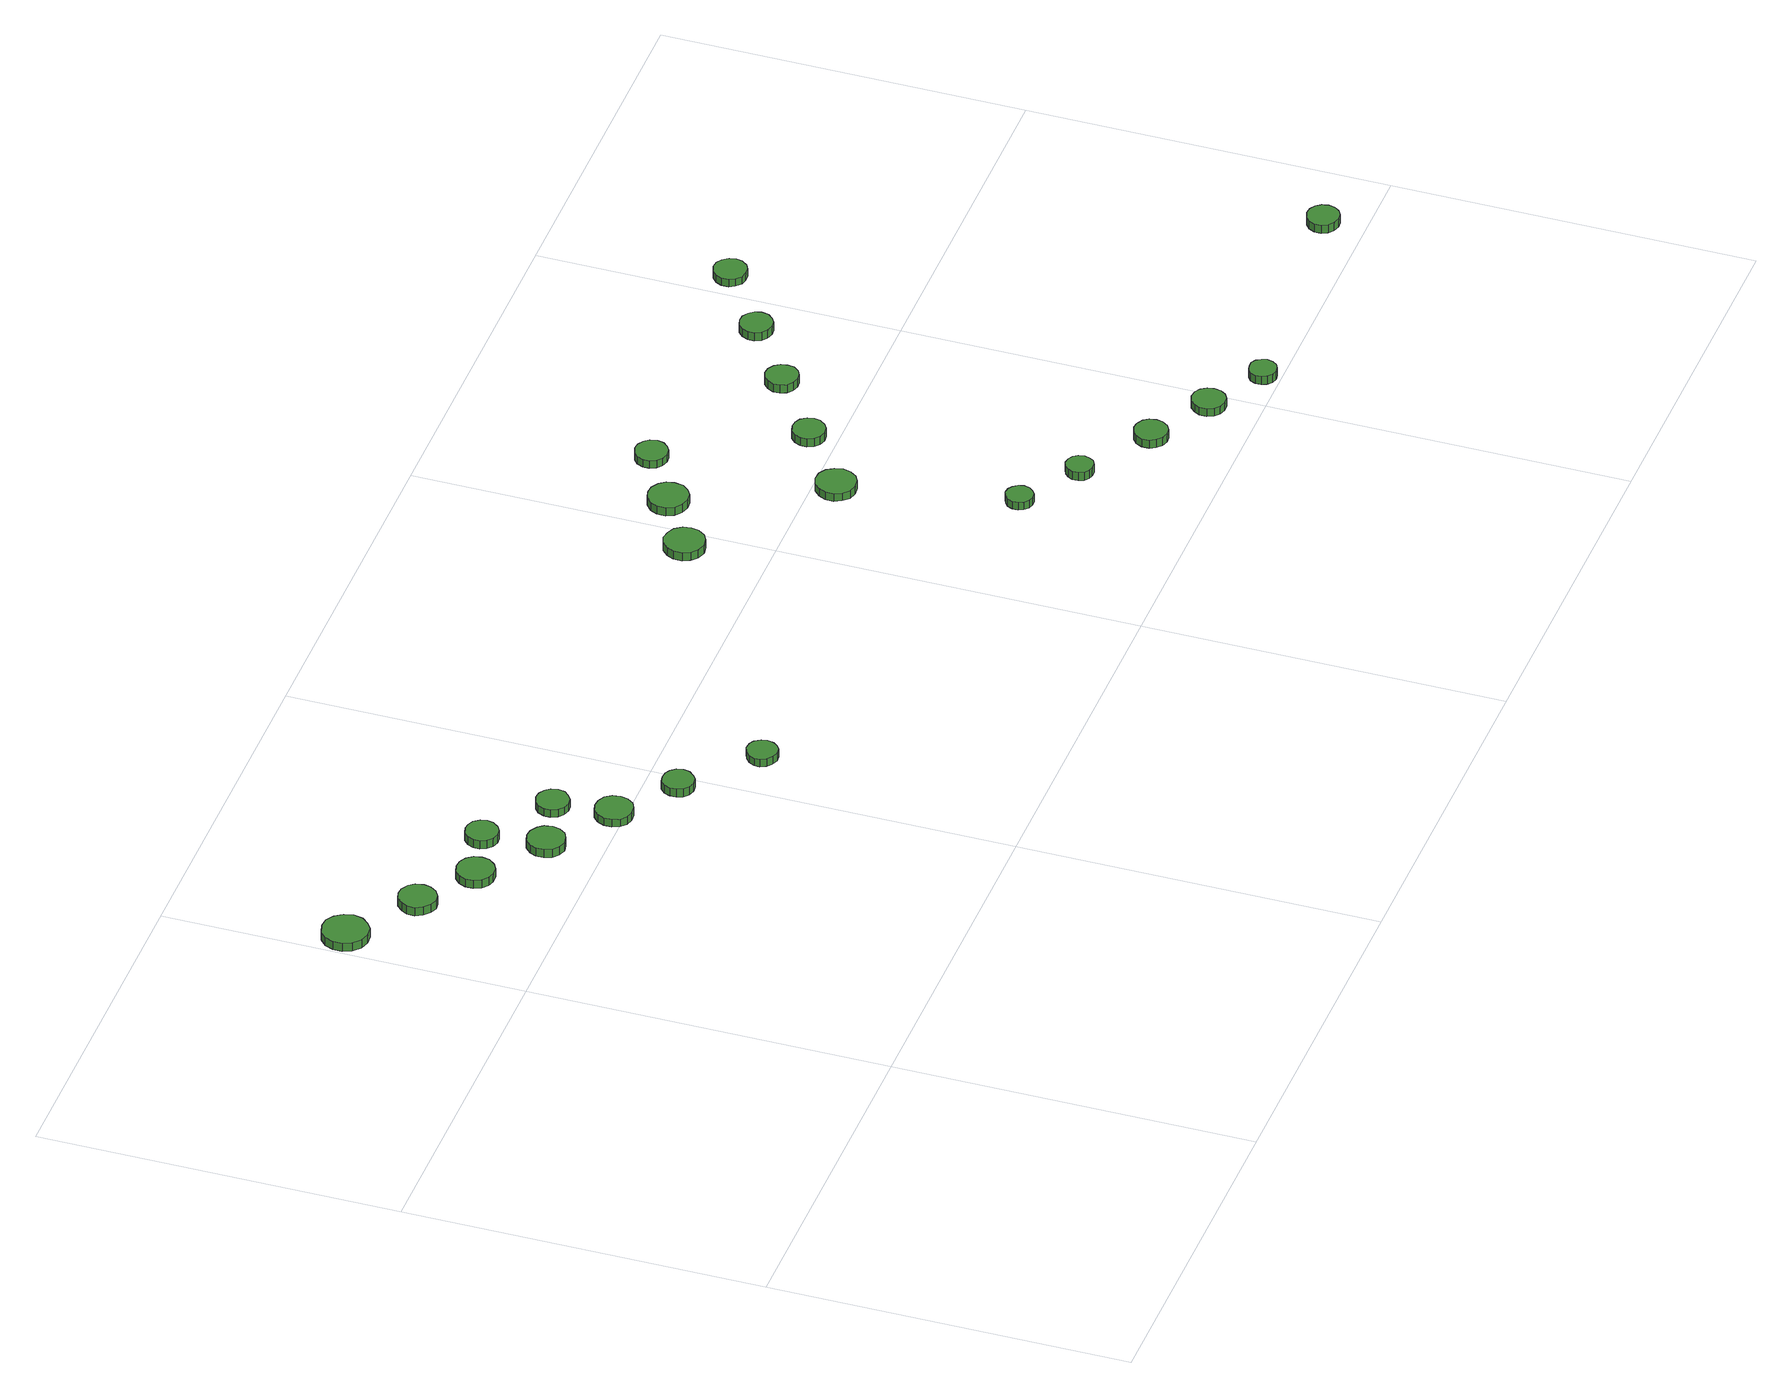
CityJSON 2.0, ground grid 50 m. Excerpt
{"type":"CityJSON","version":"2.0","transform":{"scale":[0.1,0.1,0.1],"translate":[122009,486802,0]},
"CityObjects":{
"tree1":{"type":"SolitaryVegetationObject","attributes":{"function":"something"},"geometry":[{"type":"MultiSurface","lod":"1","boundaries":[[[0,1,2,3,4,5,6,7,8,9,10,11,12,13,14]],[[15,16,17,18,19,20,21,22,23,24,25,26,27,28,29]],[[0,29,28,1]],[[1,28,27,2]],[[2,27,26,3]],[[3,26,25,4]],[[4,25,24,5]],[[5,24,23,6]],[[6,23,22,7]],[[7,22,21,8]],[[8,21,20,9]],[[9,20,19,10]],[[10,19,18,11]],[[11,18,17,12]],[[12,17,16,13]],[[13,16,15,14]],[[14,15,29,0]]]}]},
"tree2":{"type":"SolitaryVegetationObject","attributes":{"function":"something"},"geometry":[{"type":"MultiSurface","lod":"1","boundaries":[[[30,31,32,33,34,35,36,37,38,39,40,41,42,43,44]],[[45,46,47,48,49,50,51,52,53,54,55,56,57,58,59]],[[30,59,58,31]],[[31,58,57,32]],[[32,57,56,33]],[[33,56,55,34]],[[34,55,54,35]],[[35,54,53,36]],[[36,53,52,37]],[[37,52,51,38]],[[38,51,50,39]],[[39,50,49,40]],[[40,49,48,41]],[[41,48,47,42]],[[42,47,46,43]],[[43,46,45,44]],[[44,45,59,30]]]}]},
"tree3":{"type":"SolitaryVegetationObject","attributes":{"function":"something"},"geometry":[{"type":"MultiSurface","lod":"1","boundaries":[[[60,61,62,63,64,65,66,67,68,69,70,71,72,73,74]],[[75,76,77,78,79,80,81,82,83,84,85,86,87,88,89]],[[60,89,88,61]],[[61,88,87,62]],[[62,87,86,63]],[[63,86,85,64]],[[64,85,84,65]],[[65,84,83,66]],[[66,83,82,67]],[[67,82,81,68]],[[68,81,80,69]],[[69,80,79,70]],[[70,79,78,71]],[[71,78,77,72]],[[72,77,76,73]],[[73,76,75,74]],[[74,75,89,60]]]}]},
"tree4":{"type":"SolitaryVegetationObject","attributes":{"function":"something"},"geometry":[{"type":"MultiSurface","lod":"1","boundaries":[[[90,91,92,93,94,95,96,97,98,99,100,101,102,103,104]],[[105,106,107,108,109,110,111,112,113,114,115,116,117,118,119]],[[90,119,118,91]],[[91,118,117,92]],[[92,117,116,93]],[[93,116,115,94]],[[94,115,114,95]],[[95,114,113,96]],[[96,113,112,97]],[[97,112,111,98]],[[98,111,110,99]],[[99,110,109,100]],[[100,109,108,101]],[[101,108,107,102]],[[102,107,106,103]],[[103,106,105,104]],[[104,105,119,90]]]}]},
"tree5":{"type":"SolitaryVegetationObject","attributes":{"function":"something"},"geometry":[{"type":"MultiSurface","lod":"1","boundaries":[[[120,121,122,123,124,125,126,127,128,129,130,131,132,133,134]],[[135,136,137,138,139,140,141,142,143,144,145,146,147,148,149]],[[120,149,148,121]],[[121,148,147,122]],[[122,147,146,123]],[[123,146,145,124]],[[124,145,144,125]],[[125,144,143,126]],[[126,143,142,127]],[[127,142,141,128]],[[128,141,140,129]],[[129,140,139,130]],[[130,139,138,131]],[[131,138,137,132]],[[132,137,136,133]],[[133,136,135,134]],[[134,135,149,120]]]}]},
"tree6":{"type":"SolitaryVegetationObject","attributes":{"function":"something"},"geometry":[{"type":"MultiSurface","lod":"1","boundaries":[[[150,151,152,153,154,155,156,157,158,159,160,161,162,163,164]],[[165,166,167,168,169,170,171,172,173,174,175,176,177,178,179]],[[150,179,178,151]],[[151,178,177,152]],[[152,177,176,153]],[[153,176,175,154]],[[154,175,174,155]],[[155,174,173,156]],[[156,173,172,157]],[[157,172,171,158]],[[158,171,170,159]],[[159,170,169,160]],[[160,169,168,161]],[[161,168,167,162]],[[162,167,166,163]],[[163,166,165,164]],[[164,165,179,150]]]}]},
"tree7":{"type":"SolitaryVegetationObject","attributes":{"function":"something"},"geometry":[{"type":"MultiSurface","lod":"1","boundaries":[[[180,181,182,183,184,185,186,187,188,189,190,191,192,193,194]],[[195,196,197,198,199,200,201,202,203,204,205,206,207,208,209]],[[180,209,208,181]],[[181,208,207,182]],[[182,207,206,183]],[[183,206,205,184]],[[184,205,204,185]],[[185,204,203,186]],[[186,203,202,187]],[[187,202,201,188]],[[188,201,200,189]],[[189,200,199,190]],[[190,199,198,191]],[[191,198,197,192]],[[192,197,196,193]],[[193,196,195,194]],[[194,195,209,180]]]}]},
"tree8":{"type":"SolitaryVegetationObject","attributes":{"function":"something"},"geometry":[{"type":"MultiSurface","lod":"1","boundaries":[[[210,211,212,213,214,215,216,217,218,219,220,221,222,223,224]],[[225,226,227,228,229,230,231,232,233,234,235,236,237,238,239]],[[210,239,238,211]],[[211,238,237,212]],[[212,237,236,213]],[[213,236,235,214]],[[214,235,234,215]],[[215,234,233,216]],[[216,233,232,217]],[[217,232,231,218]],[[218,231,230,219]],[[219,230,229,220]],[[220,229,228,221]],[[221,228,227,222]],[[222,227,226,223]],[[223,226,225,224]],[[224,225,239,210]]]}]},
"tree9":{"type":"SolitaryVegetationObject","attributes":{"function":"something"},"geometry":[{"type":"MultiSurface","lod":"1","boundaries":[[[240,241,242,243,244,245,246,247,248,249,250,251,252,253,254]],[[255,256,257,258,259,260,261,262,263,264,265,266,267,268,269]],[[240,269,268,241]],[[241,268,267,242]],[[242,267,266,243]],[[243,266,265,244]],[[244,265,264,245]],[[245,264,263,246]],[[246,263,262,247]],[[247,262,261,248]],[[248,261,260,249]],[[249,260,259,250]],[[250,259,258,251]],[[251,258,257,252]],[[252,257,256,253]],[[253,256,255,254]],[[254,255,269,240]]]}]},
"tree10":{"type":"SolitaryVegetationObject","attributes":{"function":"something"},"geometry":[{"type":"MultiSurface","lod":"1","boundaries":[[[270,271,272,273,274,275,276,277,278,279,280,281,282,283,284]],[[285,286,287,288,289,290,291,292,293,294,295,296,297,298,299]],[[270,299,298,271]],[[271,298,297,272]],[[272,297,296,273]],[[273,296,295,274]],[[274,295,294,275]],[[275,294,293,276]],[[276,293,292,277]],[[277,292,291,278]],[[278,291,290,279]],[[279,290,289,280]],[[280,289,288,281]],[[281,288,287,282]],[[282,287,286,283]],[[283,286,285,284]],[[284,285,299,270]]]}]},
"tree11":{"type":"SolitaryVegetationObject","attributes":{"function":"something"},"geometry":[{"type":"MultiSurface","lod":"1","boundaries":[[[300,301,302,303,304,305,306,307,308,309,310,311,312,313,314]],[[315,316,317,318,319,320,321,322,323,324,325,326,327,328,329]],[[300,329,328,301]],[[301,328,327,302]],[[302,327,326,303]],[[303,326,325,304]],[[304,325,324,305]],[[305,324,323,306]],[[306,323,322,307]],[[307,322,321,308]],[[308,321,320,309]],[[309,320,319,310]],[[310,319,318,311]],[[311,318,317,312]],[[312,317,316,313]],[[313,316,315,314]],[[314,315,329,300]]]}]},
"tree12":{"type":"SolitaryVegetationObject","attributes":{"function":"something"},"geometry":[{"type":"MultiSurface","lod":"1","boundaries":[[[330,331,332,333,334,335,336,337,338,339,340,341,342,343,344]],[[345,346,347,348,349,350,351,352,353,354,355,356,357,358,359]],[[330,359,358,331]],[[331,358,357,332]],[[332,357,356,333]],[[333,356,355,334]],[[334,355,354,335]],[[335,354,353,336]],[[336,353,352,337]],[[337,352,351,338]],[[338,351,350,339]],[[339,350,349,340]],[[340,349,348,341]],[[341,348,347,342]],[[342,347,346,343]],[[343,346,345,344]],[[344,345,359,330]]]}]},
"tree13":{"type":"SolitaryVegetationObject","attributes":{"function":"something"},"geometry":[{"type":"MultiSurface","lod":"1","boundaries":[[[360,361,362,363,364,365,366,367,368,369,370,371,372,373,374]],[[375,376,377,378,379,380,381,382,383,384,385,386,387,388,389]],[[360,389,388,361]],[[361,388,387,362]],[[362,387,386,363]],[[363,386,385,364]],[[364,385,384,365]],[[365,384,383,366]],[[366,383,382,367]],[[367,382,381,368]],[[368,381,380,369]],[[369,380,379,370]],[[370,379,378,371]],[[371,378,377,372]],[[372,377,376,373]],[[373,376,375,374]],[[374,375,389,360]]]}]},
"tree14":{"type":"SolitaryVegetationObject","attributes":{"function":"something"},"geometry":[{"type":"MultiSurface","lod":"1","boundaries":[[[390,391,392,393,394,395,396,397,398,399,400,401,402,403,404]],[[405,406,407,408,409,410,411,412,413,414,415,416,417,418,419]],[[390,419,418,391]],[[391,418,417,392]],[[392,417,416,393]],[[393,416,415,394]],[[394,415,414,395]],[[395,414,413,396]],[[396,413,412,397]],[[397,412,411,398]],[[398,411,410,399]],[[399,410,409,400]],[[400,409,408,401]],[[401,408,407,402]],[[402,407,406,403]],[[403,406,405,404]],[[404,405,419,390]]]}]},
"tree15":{"type":"SolitaryVegetationObject","attributes":{"function":"something"},"geometry":[{"type":"MultiSurface","lod":"1","boundaries":[[[420,421,422,423,424,425,426,427,428,429,430,431,432,433,434]],[[435,436,437,438,439,440,441,442,443,444,445,446,447,448,449]],[[420,449,448,421]],[[421,448,447,422]],[[422,447,446,423]],[[423,446,445,424]],[[424,445,444,425]],[[425,444,443,426]],[[426,443,442,427]],[[427,442,441,428]],[[428,441,440,429]],[[429,440,439,430]],[[430,439,438,431]],[[431,438,437,432]],[[432,437,436,433]],[[433,436,435,434]],[[434,435,449,420]]]}]},
"tree16":{"type":"SolitaryVegetationObject","attributes":{"function":"something"},"geometry":[{"type":"MultiSurface","lod":"1","boundaries":[[[450,451,452,453,454,455,456,457,458,459,460,461,462,463,464]],[[465,466,467,468,469,470,471,472,473,474,475,476,477,478,479]],[[450,479,478,451]],[[451,478,477,452]],[[452,477,476,453]],[[453,476,475,454]],[[454,475,474,455]],[[455,474,473,456]],[[456,473,472,457]],[[457,472,471,458]],[[458,471,470,459]],[[459,470,469,460]],[[460,469,468,461]],[[461,468,467,462]],[[462,467,466,463]],[[463,466,465,464]],[[464,465,479,450]]]}]},
"tree17":{"type":"SolitaryVegetationObject","attributes":{"function":"something"},"geometry":[{"type":"MultiSurface","lod":"1","boundaries":[[[480,481,482,483,484,485,486,487,488,489,490,491,492,493,494]],[[495,496,497,498,499,500,501,502,503,504,505,506,507,508,509]],[[480,509,508,481]],[[481,508,507,482]],[[482,507,506,483]],[[483,506,505,484]],[[484,505,504,485]],[[485,504,503,486]],[[486,503,502,487]],[[487,502,501,488]],[[488,501,500,489]],[[489,500,499,490]],[[490,499,498,491]],[[491,498,497,492]],[[492,497,496,493]],[[493,496,495,494]],[[494,495,509,480]]]}]},
"tree18":{"type":"SolitaryVegetationObject","attributes":{"function":"something"},"geometry":[{"type":"MultiSurface","lod":"1","boundaries":[[[510,511,512,513,514,515,516,517,518,519,520,521,522,523,524]],[[525,526,527,528,529,530,531,532,533,534,535,536,537,538,539]],[[510,539,538,511]],[[511,538,537,512]],[[512,537,536,513]],[[513,536,535,514]],[[514,535,534,515]],[[515,534,533,516]],[[516,533,532,517]],[[517,532,531,518]],[[518,531,530,519]],[[519,530,529,520]],[[520,529,528,521]],[[521,528,527,522]],[[522,527,526,523]],[[523,526,525,524]],[[524,525,539,510]]]}]},
"tree19":{"type":"SolitaryVegetationObject","attributes":{"function":"something"},"geometry":[{"type":"MultiSurface","lod":"1","boundaries":[[[540,541,542,543,544,545,546,547,548,549,550,551,552,553,554]],[[555,556,557,558,559,560,561,562,563,564,565,566,567,568,569]],[[540,569,568,541]],[[541,568,567,542]],[[542,567,566,543]],[[543,566,565,544]],[[544,565,564,545]],[[545,564,563,546]],[[546,563,562,547]],[[547,562,561,548]],[[548,561,560,549]],[[549,560,559,550]],[[550,559,558,551]],[[551,558,557,552]],[[552,557,556,553]],[[553,556,555,554]],[[554,555,569,540]]]}]},
"tree20":{"type":"SolitaryVegetationObject","attributes":{"function":"something"},"geometry":[{"type":"MultiSurface","lod":"1","boundaries":[[[570,571,572,573,574,575,576,577,578,579,580,581,582,583,584]],[[585,586,587,588,589,590,591,592,593,594,595,596,597,598,599]],[[570,599,598,571]],[[571,598,597,572]],[[572,597,596,573]],[[573,596,595,574]],[[574,595,594,575]],[[575,594,593,576]],[[576,593,592,577]],[[577,592,591,578]],[[578,591,590,579]],[[579,590,589,580]],[[580,589,588,581]],[[581,588,587,582]],[[582,587,586,583]],[[583,586,585,584]],[[584,585,599,570]]]}]},
"tree21":{"type":"SolitaryVegetationObject","attributes":{"function":"something"},"geometry":[{"type":"MultiSurface","lod":"1","boundaries":[[[600,601,602,603,604,605,606,607,608,609,610,611,612,613,614]],[[615,616,617,618,619,620,621,622,623,624,625,626,627,628,629]],[[600,629,628,601]],[[601,628,627,602]],[[602,627,626,603]],[[603,626,625,604]],[[604,625,624,605]],[[605,624,623,606]],[[606,623,622,607]],[[607,622,621,608]],[[608,621,620,609]],[[609,620,619,610]],[[610,619,618,611]],[[611,618,617,612]],[[612,617,616,613]],[[613,616,615,614]],[[614,615,629,600]]]}]},
"tree22":{"type":"SolitaryVegetationObject","attributes":{"function":"something"},"geometry":[{"type":"MultiSurface","lod":"1","boundaries":[[[630,631,632,633,634,635,636,637,638,639,640,641,642,643,644]],[[645,646,647,648,649,650,651,652,653,654,655,656,657,658,659]],[[630,659,658,631]],[[631,658,657,632]],[[632,657,656,633]],[[633,656,655,634]],[[634,655,654,635]],[[635,654,653,636]],[[636,653,652,637]],[[637,652,651,638]],[[638,651,650,639]],[[639,650,649,640]],[[640,649,648,641]],[[641,648,647,642]],[[642,647,646,643]],[[643,646,645,644]],[[644,645,659,630]]]}]},
"tree23":{"type":"SolitaryVegetationObject","attributes":{"function":"something"},"geometry":[{"type":"MultiSurface","lod":"1","boundaries":[[[660,661,662,663,664,665,666,667,668,669,670,671,672,673,674]],[[675,676,677,678,679,680,681,682,683,684,685,686,687,688,689]],[[660,689,688,661]],[[661,688,687,662]],[[662,687,686,663]],[[663,686,685,664]],[[664,685,684,665]],[[665,684,683,666]],[[666,683,682,667]],[[667,682,681,668]],[[668,681,680,669]],[[669,680,679,670]],[[670,679,678,671]],[[671,678,677,672]],[[672,677,676,673]],[[673,676,675,674]],[[674,675,689,660]]]}]}
},
"vertices":[
[68,759,22],[65,772,22],[57,783,22],[46,790,22],[33,791,22],[20,787,22],[10,778,22],[5,766,22],[5,753,22],[10,741,22],[20,732,22],[33,728,22],[46,729,22],[57,736,22],[65,746,22],[65,746,9],[57,736,9],[46,729,9],[33,728,9],[20,732,9],[10,741,9],[5,753,9],[5,766,9],[10,778,9],[20,787,9],[33,791,9],[46,790,9],[57,783,9],[65,772,9],[68,759,9],
[159,694,22],[157,705,22],[151,713,22],[141,719,22],[131,720,22],[121,717,22],[113,709,22],[108,700,22],[108,689,22],[113,679,22],[121,672,22],[131,668,22],[141,669,22],[151,675,22],[157,684,22],[157,684,9],[151,675,9],[141,669,9],[131,668,9],[121,672,9],[113,679,9],[108,689,9],[108,700,9],[113,709,9],[121,717,9],[131,720,9],[141,719,9],[151,713,9],[157,705,9],[159,694,9],
[238,641,23],[236,652,23],[229,661,23],[220,666,23],[209,667,23],[199,664,23],[191,657,23],[187,647,23],[187,636,23],[191,626,23],[199,619,23],[209,616,23],[220,617,23],[229,622,23],[236,631,23],[236,631,10],[229,622,10],[220,617,10],[209,616,10],[199,619,10],[191,626,10],[187,636,10],[187,647,10],[191,657,10],[199,664,10],[209,667,10],[220,666,10],[229,661,10],[236,652,10],[238,641,10],
[330,576,23],[328,587,23],[322,595,23],[312,601,23],[302,602,23],[291,599,23],[283,591,23],[279,582,23],[279,571,23],[283,561,23],[291,554,23],[302,550,23],[312,552,23],[322,557,23],[328,566,23],[328,566,10],[322,557,10],[312,552,10],[302,550,10],[291,554,10],[283,561,10],[279,571,10],[279,582,10],[283,591,10],[291,599,10],[302,602,10],[312,601,10],[322,595,10],[328,587,10],[330,576,10],
[316,661,22],[314,670,22],[308,678,22],[300,682,22],[291,683,22],[282,680,22],[275,674,22],[271,665,22],[271,656,22],[275,648,22],[282,641,22],[291,638,22],[300,639,22],[308,644,22],[314,652,22],[314,652,9],[308,644,9],[300,639,9],[291,638,9],[282,641,9],[275,648,9],[271,656,9],[271,665,9],[275,674,9],[282,680,9],[291,683,9],[300,682,9],[308,678,9],[314,670,9],[316,661,9],
[421,514,22],[419,525,22],[413,534,22],[403,539,22],[392,540,22],[382,537,22],[374,530,22],[370,520,22],[370,509,22],[374,499,22],[382,492,22],[392,489,22],[403,490,22],[413,495,22],[419,504,22],[419,504,10],[413,495,10],[403,490,10],[392,489,10],[382,492,10],[374,499,10],[370,509,10],[370,520,10],[374,530,10],[382,537,10],[392,540,10],[403,539,10],[413,534,10],[419,525,10],[421,514,10],
[409,596,22],[407,605,22],[401,612,22],[393,617,22],[384,618,22],[375,615,22],[368,609,22],[364,600,22],[364,591,22],[368,582,22],[375,576,22],[384,573,22],[393,574,22],[401,579,22],[407,586,22],[407,586,10],[401,579,10],[393,574,10],[384,573,10],[375,576,10],[368,582,10],[364,591,10],[364,600,10],[368,609,10],[375,615,10],[384,618,10],[393,617,10],[401,612,10],[407,605,10],[409,596,10],
[502,456,22],[500,465,22],[494,472,22],[487,476,22],[478,477,22],[469,475,22],[462,469,22],[459,460,22],[459,451,22],[462,443,22],[469,437,22],[478,434,22],[487,435,22],[494,440,22],[500,447,22],[500,447,9],[494,440,9],[487,435,9],[478,434,9],[469,437,9],[462,443,9],[459,451,9],[459,460,9],[462,469,9],[469,475,9],[478,477,9],[487,476,9],[494,472,9],[500,465,9],[502,456,9],
[595,373,23],[593,381,23],[588,389,23],[581,393,23],[572,394,23],[564,391,23],[557,385,23],[553,377,23],[553,369,23],[557,361,23],[564,355,23],[572,352,23],[581,353,23],[588,357,23],[593,364,23],[593,364,11],[588,357,11],[581,353,11],[572,352,11],[564,355,11],[557,361,11],[553,369,11],[553,377,11],[557,385,11],[564,391,11],[572,394,11],[581,393,11],[588,389,11],[593,381,11],[595,373,11],
[995,614,23],[993,625,23],[986,635,23],[976,640,23],[964,642,23],[953,638,23],[945,630,23],[940,620,23],[940,608,23],[945,598,23],[953,590,23],[964,586,23],[976,588,23],[986,593,23],[993,603,23],[993,603,10],[986,593,10],[976,588,10],[964,586,10],[953,590,10],[945,598,10],[940,608,10],[940,620,10],[945,630,10],[953,638,10],[964,642,10],[976,640,10],[986,635,10],[993,625,10],[995,614,10],
[1081,666,22],[1079,677,22],[1072,686,22],[1062,692,22],[1051,693,22],[1040,690,22],[1031,682,22],[1026,672,22],[1026,660,22],[1031,649,22],[1040,642,22],[1051,638,22],[1062,639,22],[1072,645,22],[1079,654,22],[1079,654,9],[1072,645,9],[1062,639,9],[1051,638,9],[1040,642,9],[1031,649,9],[1026,660,9],[1026,672,9],[1031,682,9],[1040,690,9],[1051,693,9],[1062,692,9],[1072,686,9],[1079,677,9],[1081,666,9],
[1214,233,28],[1212,241,28],[1207,247,28],[1201,251,28],[1193,252,28],[1186,249,28],[1180,244,28],[1177,237,28],[1177,229,28],[1180,222,28],[1186,217,28],[1193,214,28],[1201,215,28],[1207,219,28],[1212,225,28],[1212,225,16],[1207,219,16],[1201,215,16],[1193,214,16],[1186,217,16],[1180,222,16],[1177,229,16],[1177,237,16],[1180,244,16],[1186,249,16],[1193,252,16],[1201,251,16],[1207,247,16],[1212,241,16],[1214,233,16],
[1176,468,25],[1173,479,25],[1167,489,25],[1157,495,25],[1145,496,25],[1134,492,25],[1126,484,25],[1121,474,25],[1121,462,25],[1126,452,25],[1134,444,25],[1145,441,25],[1157,442,25],[1167,448,25],[1173,457,25],[1173,457,13],[1167,448,13],[1157,442,13],[1145,441,13],[1134,444,13],[1126,452,13],[1121,462,13],[1121,474,13],[1126,484,13],[1134,492,13],[1145,496,13],[1157,495,13],[1167,489,13],[1173,479,13],[1176,468,13],
[1300,180,28],[1298,188,28],[1294,194,28],[1287,198,28],[1279,199,28],[1272,196,28],[1266,191,28],[1263,184,28],[1263,176,28],[1266,169,28],[1272,164,28],[1279,162,28],[1287,162,28],[1294,166,28],[1298,173,28],[1298,173,15],[1294,166,15],[1287,162,15],[1279,162,15],[1272,164,15],[1266,169,15],[1263,176,15],[1263,184,15],[1266,191,15],[1272,196,15],[1279,199,15],[1287,198,15],[1294,194,15],[1298,188,15],[1300,180,15],
[1161,717,21],[1159,727,21],[1153,734,21],[1145,739,21],[1136,740,21],[1127,737,21],[1120,731,21],[1116,722,21],[1116,713,21],[1120,704,21],[1127,698,21],[1136,695,21],[1145,696,21],[1153,701,21],[1159,708,21],[1159,708,9],[1153,701,9],[1145,696,9],[1136,695,9],[1127,698,9],[1120,704,9],[1116,713,9],[1116,722,9],[1120,731,9],[1127,737,9],[1136,740,9],[1145,739,9],[1153,734,9],[1159,727,9],[1161,717,9],
[1268,539,24],[1266,548,24],[1260,556,24],[1252,560,24],[1243,561,24],[1234,558,24],[1227,552,24],[1223,543,24],[1223,534,24],[1227,525,24],[1234,519,24],[1243,516,24],[1252,517,24],[1260,522,24],[1266,530,24],[1266,530,11],[1260,522,11],[1252,517,11],[1243,516,11],[1234,519,11],[1227,525,11],[1223,534,11],[1223,543,11],[1227,552,11],[1234,558,11],[1243,561,11],[1252,560,11],[1260,556,11],[1266,548,11],[1268,539,11],
[1405,117,27],[1403,127,27],[1398,134,27],[1389,139,27],[1380,140,27],[1371,137,27],[1364,131,27],[1360,122,27],[1360,112,27],[1364,104,27],[1371,97,27],[1380,94,27],[1389,95,27],[1398,100,27],[1403,108,27],[1403,108,14],[1398,100,14],[1389,95,14],[1380,94,14],[1371,97,14],[1364,104,14],[1360,112,14],[1360,122,14],[1364,131,14],[1371,137,14],[1380,140,14],[1389,139,14],[1398,134,14],[1403,127,14],[1405,117,14],
[1495,69,25],[1493,78,25],[1488,86,25],[1480,91,25],[1470,92,25],[1461,89,25],[1454,82,25],[1450,74,25],[1450,64,25],[1454,55,25],[1461,49,25],[1470,46,25],[1480,47,25],[1488,52,25],[1493,59,25],[1493,59,13],[1488,52,13],[1480,47,13],[1470,46,13],[1461,49,13],[1454,55,13],[1450,64,13],[1450,74,13],[1454,82,13],[1461,89,13],[1470,92,13],[1480,91,13],[1488,86,13],[1493,78,13],[1495,69,13],
[1366,609,23],[1365,618,23],[1359,626,23],[1351,631,23],[1342,632,23],[1333,629,23],[1326,623,23],[1322,614,23],[1322,605,23],[1326,596,23],[1333,590,23],[1342,587,23],[1351,588,23],[1359,592,23],[1365,600,23],[1365,600,10],[1359,592,10],[1351,588,10],[1342,587,10],[1333,590,10],[1326,596,10],[1322,605,10],[1322,614,10],[1326,623,10],[1333,629,10],[1342,632,10],[1351,631,10],[1359,626,10],[1365,618,10],[1366,609,10],
[1576,24,25],[1574,31,25],[1570,38,25],[1563,42,25],[1555,42,25],[1548,40,25],[1542,35,25],[1539,28,25],[1539,20,25],[1542,13,25],[1548,7,25],[1555,5,25],[1563,6,25],[1570,10,25],[1574,16,25],[1574,16,12],[1570,10,12],[1563,6,12],[1555,5,12],[1548,7,12],[1542,13,12],[1539,20,12],[1539,28,12],[1542,35,12],[1548,40,12],[1555,42,12],[1563,42,12],[1570,38,12],[1574,31,12],[1576,24,12],
[1464,678,22],[1462,687,22],[1456,694,22],[1448,699,22],[1439,700,22],[1430,697,22],[1423,691,22],[1419,682,22],[1419,673,22],[1423,664,22],[1430,658,22],[1439,655,22],[1448,656,22],[1456,661,22],[1462,668,22],[1462,668,9],[1456,661,9],[1448,656,9],[1439,655,9],[1430,658,9],[1423,664,9],[1419,673,9],[1419,682,9],[1423,691,9],[1430,697,9],[1439,700,9],[1448,699,9],[1456,694,9],[1462,687,9],[1464,678,9],
[1563,747,21],[1561,756,21],[1555,764,21],[1547,769,21],[1538,770,21],[1529,767,21],[1522,760,21],[1518,752,21],[1518,742,21],[1522,734,21],[1529,727,21],[1538,725,21],[1547,726,21],[1555,730,21],[1561,738,21],[1561,738,9],[1555,730,9],[1547,726,9],[1538,725,9],[1529,727,9],[1522,734,9],[1518,742,9],[1518,752,9],[1522,760,9],[1529,767,9],[1538,770,9],[1547,769,9],[1555,764,9],[1561,756,9],[1563,747,9],
[1918,57,23],[1916,66,23],[1911,73,23],[1903,78,23],[1894,79,23],[1885,76,23],[1878,70,23],[1874,62,23],[1874,52,23],[1878,44,23],[1885,38,23],[1894,35,23],[1903,36,23],[1911,41,23],[1916,48,23],[1916,48,10],[1911,41,10],[1903,36,10],[1894,35,10],[1885,38,10],[1878,44,10],[1874,52,10],[1874,62,10],[1878,70,10],[1885,76,10],[1894,79,10],[1903,78,10],[1911,73,10],[1916,66,10],[1918,57,10]
]}
